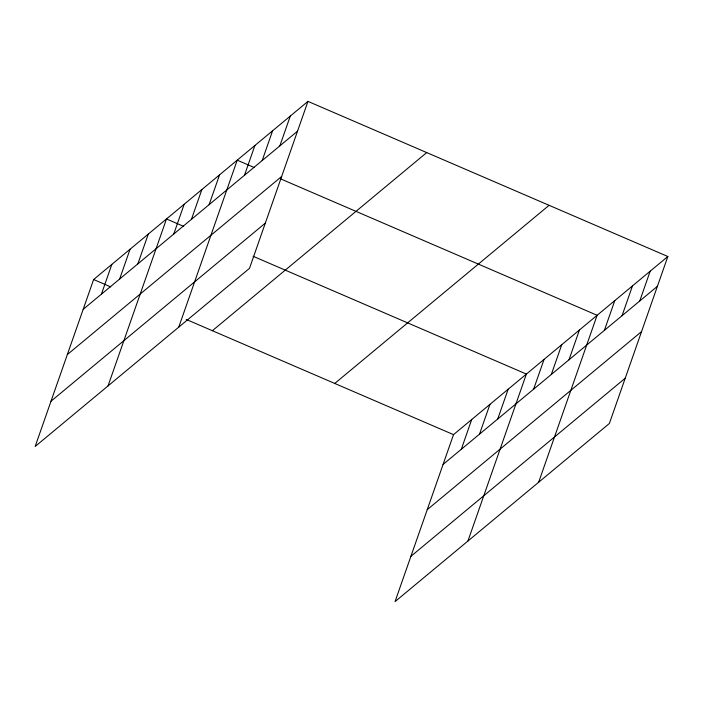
<?xml version="1.0" encoding="UTF-8"?>
<svg xmlns="http://www.w3.org/2000/svg" width="703" height="703" viewBox="0 0 703 703"><rect width="100%" height="100%" fill="white"/><g stroke="black" fill="none" stroke-linecap="round" stroke-linejoin="round"><path stroke-width="1.05" d="M307.958 101.39L93.622 279.522L35.15 446.493L249.486 268.361L307.958 101.39L667.85 256.507L609.378 423.478L395.042 601.61L453.514 434.639L667.85 256.507M101.408 294.17L111.839 264.381M119.633 279.029L130.064 249.24M137.85 263.889L148.28 234.099M108.025 385.929L166.497 218.958L183.606 226.331M173.746 234.055L184.177 204.265M191.436 219.354L201.866 189.564M209.116 204.661L219.547 174.871M178.755 327.15L237.227 160.179L254.337 167.551M244.477 175.267L254.908 145.477M262.166 160.574L272.597 130.784M279.847 145.881L290.277 116.092M461.3 449.279L471.731 419.489M479.516 434.138L489.947 404.348M497.733 418.997L508.172 389.207M467.917 541.046L526.389 374.066L253.054 256.261M533.639 389.163L544.069 359.374M551.319 374.471L561.75 344.681M569.008 359.769L579.439 329.979M538.647 482.258L597.119 315.287L280.506 178.826M604.369 330.384L614.8 300.594M622.05 315.682L632.48 285.893M639.739 300.989L650.17 271.2M83.191 309.311L297.527 131.18M67.339 354.584L281.675 176.453M51.003 401.228L265.339 223.097M212.385 330.709L426.721 152.577M334.751 383.451L549.087 205.32M443.083 464.419L657.419 286.297M427.231 509.693L641.567 331.561M410.895 556.337L625.231 378.205M93.622 279.522L110.731 286.894M186.216 319.434L453.514 434.639"/></g></svg>
